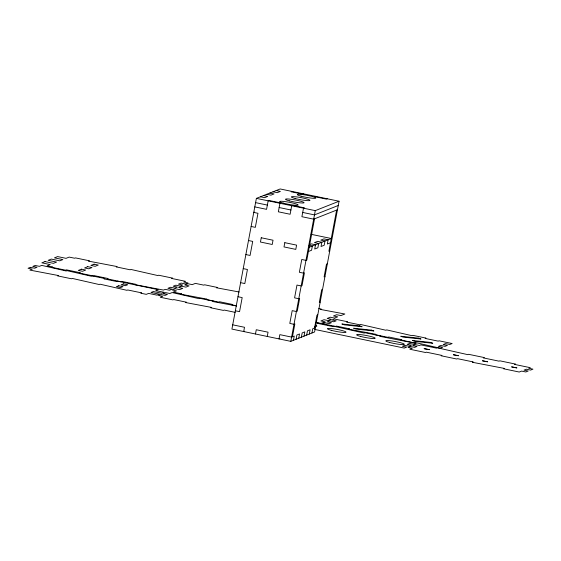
<?xml version="1.0" encoding="UTF-8"?>
<svg xmlns="http://www.w3.org/2000/svg" width="561" height="561" viewBox="0 0 561 561"><rect width="100%" height="100%" fill="white"/><g stroke="black" fill="none" stroke-linecap="round" stroke-linejoin="round"><path stroke-width="0.84" d="M256.384 198.37L231.917 329.09L290.808 341.361L314.588 331.958L339.054 201.231L280.163 188.966L256.384 198.37L315.275 210.634L339.054 201.231M255.472 333.998L256.272 329.735L268.053 332.189L267.253 336.453M290.808 341.361L315.275 210.634M292.456 336.761L294.848 323.97L293.999 324.307L289.792 323.431L292.19 310.647L296.39 311.523L297.246 311.187L299.637 298.396L298.789 298.733L294.581 297.856L296.972 285.065L301.18 285.942L302.028 285.605L304.42 272.821L303.571 273.158L299.364 272.281L301.762 259.491L305.969 260.367L306.818 260.031L314.525 218.825M293.452 340.317L294.252 336.053L291.608 337.098L279.827 334.644L279.034 338.907L279.883 338.571M296.096 339.272L296.888 335.008L299.532 333.963L298.733 338.227M301.376 337.182L302.176 332.918L304.819 331.874L304.02 336.137M306.664 335.092L307.456 330.829L310.1 329.784L309.3 334.047M311.944 333.003L312.743 328.739L315.387 327.694M314.539 328.031L316.93 315.24L317.778 314.903M336.607 210.095L328.893 251.3L329.742 250.963M291.937 191.42L291.089 191.75L302.87 194.204L303.718 193.868M254.603 212.086L253.754 212.416L257.962 213.292L255.332 227.345L251.125 226.469M315.492 196.322L314.644 196.659L326.425 199.113L327.273 198.776M338.255 205.494L314.476 214.898L302.702 212.444M337.456 209.758L313.676 219.162L301.902 216.707L303.494 208.18L304.343 207.843L292.569 205.389L291.72 205.726L290.121 214.253L278.347 211.799L279.939 203.271L280.788 202.935L269.014 200.487L268.158 200.817L266.566 209.344L254.785 206.89M309.735 244.498L311.313 243.874L315.52 244.75L314.721 249.014L317.877 247.766L318.669 243.502L314.469 242.625L317.617 241.377L321.825 242.254L321.025 246.517L324.181 245.269L324.98 241.006L320.773 240.129L323.928 238.881L328.136 239.757L327.336 244.021L330.492 242.773M309.209 247.24L331.292 238.509L311.096 234.309M308.41 251.503L311.565 250.255L312.365 245.999L308.999 245.297M327.351 263.754L326.502 264.091L324.111 276.875L324.959 276.538M322.568 289.329L321.712 289.665L319.321 302.456L320.17 302.12M244.547 331.207L243.698 331.544L244.498 327.28L232.717 324.833M276.159 190.544L280.367 191.42L277.211 192.668L273.004 191.792M269.848 193.04L274.056 193.917L270.9 195.165L266.692 194.288M263.544 195.537L267.744 196.413L264.596 197.661L260.388 196.785M255.585 202.633L267.366 205.081M279.14 207.535L290.921 209.989M248.495 240.522L252.702 241.398L250.073 255.451L245.865 254.575M243.236 268.621L247.443 269.497L244.813 283.55L240.606 282.674M239.133 291.986L216.413 287.765L217.261 287.428L204.646 284.799L203.79 285.135L195.382 283.382L192.227 284.63L188.019 283.754L184.864 285.002L189.071 285.879L185.915 287.127L181.708 286.25L178.559 287.498L182.767 288.375L179.611 289.616L175.404 288.747L172.248 289.988L176.456 290.864L173.3 292.113L181.715 293.866L180.866 294.202L206.953 299.125L206.104 299.462L218.72 302.091L219.575 301.755L232.191 304.385L231.342 304.714L236.391 305.766M318.781 308.578L321.306 309.104L320.45 309.434L344.861 314.006L340.857 315.591L336.649 314.714L333.493 315.962L337.701 316.839L334.545 318.087L330.338 317.21L327.189 318.459L331.39 319.335L328.241 320.583L324.034 319.707L320.878 320.948L325.085 321.825L321.081 323.409L316.032 322.358M237.976 296.727L242.184 297.603L239.554 311.657L235.347 310.78M236.602 305.983L212.914 301.566L213.769 301.229L199.898 298.34L199.05 298.676L172.171 292.562L169.794 293.501L165.586 292.625L163.209 293.564L167.409 294.441L165.032 295.381L160.832 294.504L158.447 295.444L162.655 296.32L160.278 297.267L172.9 299.89L173.749 299.56L186.364 302.183L185.516 302.519L211.609 307.442L210.761 307.779L223.376 310.408L224.225 310.072L235.164 312.351M315.717 322.463L318.192 322.982L317.344 323.318L332.968 326.572L333.816 326.236L364.215 333.08L365.064 332.743L380.688 335.997L379.839 336.334L416.143 343.381L413.766 344.328L409.558 343.451L407.181 344.391L411.388 345.267L409.011 346.207L404.804 345.331L402.426 346.27L406.634 347.147L404.257 348.086L314.637 329.419M315.794 325.373A9.46 1.073 10.6 0 1 314.812 326.376M261.251 237.766L260.451 242.029L272.225 244.484L273.025 240.22L261.251 237.766M284.806 242.675L284.006 246.931L295.787 249.386L296.58 245.122L284.806 242.675M424.186 348.676L429.319 349.664L424.186 348.676M453.351 354.748L458.484 355.737L453.386 354.734M482.516 360.828L487.649 361.81L482.551 360.807M511.681 366.901L516.814 367.89L511.681 366.901M30.427 267.345L28.05 268.284L32.258 269.161L29.88 270.1L58.456 275.542L57.608 275.879L71.478 278.768L72.327 278.431L99.206 284.539L100.054 284.203L126.94 290.317L127.789 289.981L141.653 292.87L140.804 293.207L146.26 294.343L148.637 293.403L157.052 295.156L159.429 294.216L151.014 292.463L153.391 291.524L161.806 293.277L164.184 292.337L155.769 290.584L158.146 289.644L117.487 281.173L116.632 281.51L104.016 278.88L104.865 278.544L92.242 275.914L91.394 276.25L67.004 270.654L66.156 270.991L41.766 265.402L39.389 266.342L35.182 265.465L32.804 266.405L37.012 267.281L34.635 268.221L30.427 267.345M44.999 261.58L41.851 262.829L50.259 264.582L47.11 265.83L52.559 266.966L51.71 267.295L65.574 270.185L66.422 269.848L80.293 272.737L79.445 273.074L93.308 275.963L94.157 275.626L108.021 278.515L107.172 278.852L121.036 281.741L121.891 281.405L135.755 284.294L134.906 284.63L163.482 290.072L165.278 289.364L169.485 290.24L172.129 289.195L167.921 288.319L170.565 287.274L174.766 288.151L177.409 287.106L173.202 286.229L175.845 285.184L180.053 286.061L182.697 285.016L178.489 284.139L181.133 283.095L185.34 283.971L187.977 282.926L183.77 282.05L185.565 281.341L171.701 278.452L172.55 278.116L158.686 275.227L157.83 275.563L130.951 269.448L130.103 269.785L116.239 266.896L117.088 266.559L88.505 261.117L89.353 260.781L75.49 257.899L74.641 258.228L69.185 257.092L66.03 258.341L57.622 256.587L54.466 257.836L62.881 259.589L59.725 260.837L51.31 259.084L48.155 260.332L56.57 262.085L53.414 263.333L44.999 261.58M81.457 269.175L78.302 270.423L82.509 271.3L85.665 270.051L81.457 269.175M87.768 266.678L84.613 267.927L88.82 268.803L91.976 267.555L87.768 266.678M94.073 264.182L90.924 265.43L95.125 266.307L98.28 265.058L94.073 264.182M118.764 285.745L116.386 286.685L120.594 287.562L122.971 286.622L118.764 285.745M123.518 283.866L121.141 284.806L125.348 285.682L127.726 284.743L123.518 283.866M324.861 322.764L322.484 323.704L335.569 326.432L336.418 326.095L349.503 328.816L348.654 329.153L375.681 334.272L374.832 334.608L387.917 337.336L388.766 337L401.851 339.721L401.003 340.057L414.088 342.785L414.937 342.448L440.266 348.241L442.643 347.294L438.436 346.418L440.813 345.478L445.02 346.354L447.398 345.415L443.19 344.538L445.567 343.598L449.775 344.475L452.152 343.535L439.067 340.808L438.218 341.144L425.133 338.416L425.981 338.087L412.896 335.359L412.04 335.695L386.718 329.903L385.87 330.24L360.548 324.454L359.699 324.791L346.607 322.063L347.455 321.726L334.37 318.999L331.993 319.938L336.2 320.815L333.823 321.762L329.616 320.885L327.238 321.825L331.446 322.701L329.069 323.641L324.861 322.764M410.414 346.495L408.036 347.434L412.244 348.311L409.867 349.251L425.49 352.511L426.339 352.175L441.963 355.429L441.114 355.765L456.738 359.019L457.587 358.682L473.211 361.936L472.362 362.273L504.458 368.444L503.61 368.78L519.234 372.034L521.611 371.094L525.818 371.971L528.196 371.031L523.988 370.155L526.365 369.215L530.573 370.092L532.95 369.152L528.743 368.275L530.271 367.672L514.647 364.419L515.496 364.082L499.872 360.828L499.024 361.158L483.4 357.904L484.248 357.567L468.624 354.314L467.776 354.65L437.377 347.806L436.528 348.143L420.904 344.889L419.376 345.492L415.168 344.615L412.791 345.555L416.998 346.432L414.621 347.371L410.414 346.495M359.748 325.892L341.873 323.978L344.244 324.84L362.118 326.747L359.748 325.892M371.501 330.134L353.626 328.22L355.997 329.083L373.871 330.99L371.501 330.134M418.639 338.157L400.764 336.249L403.135 337.105L421.009 339.012L418.639 338.157M430.392 342.399L412.517 340.492L414.888 341.347L432.762 343.255L430.392 342.399M331.228 330.296A9.46 1.073 10.6 0 0 345.969 332.252A9.46 1.073 10.6 0 0 332.982 328.739A9.46 1.073 10.6 0 0 331.228 330.296M360.393 336.369A9.46 1.073 10.6 0 0 375.134 338.332A9.46 1.073 10.6 0 0 362.147 334.819A9.46 1.073 10.6 0 0 360.393 336.369M389.558 342.441A9.46 1.073 10.6 0 0 404.299 344.405A9.46 1.073 10.6 0 0 391.312 340.892A9.46 1.073 10.6 0 0 389.558 342.441M295.163 198.496A9.46 1.073 10.6 0 0 309.903 200.459A9.46 1.073 10.6 0 0 296.916 196.946A9.46 1.073 10.6 0 0 295.163 198.496M301.054 196.168A9.46 1.073 10.6 0 0 315.794 198.131A9.46 1.073 10.6 0 0 302.807 194.618A9.46 1.073 10.6 0 0 301.054 196.168M289.273 200.824A9.46 1.073 10.6 0 0 304.013 202.787A9.46 1.073 10.6 0 0 291.033 199.274A9.46 1.073 10.6 0 0 289.273 200.824M283.389 203.152A9.46 1.073 10.6 0 0 298.129 205.116A9.46 1.073 10.6 0 0 285.142 201.602A9.46 1.073 10.6 0 0 283.389 203.152"/></g></svg>
